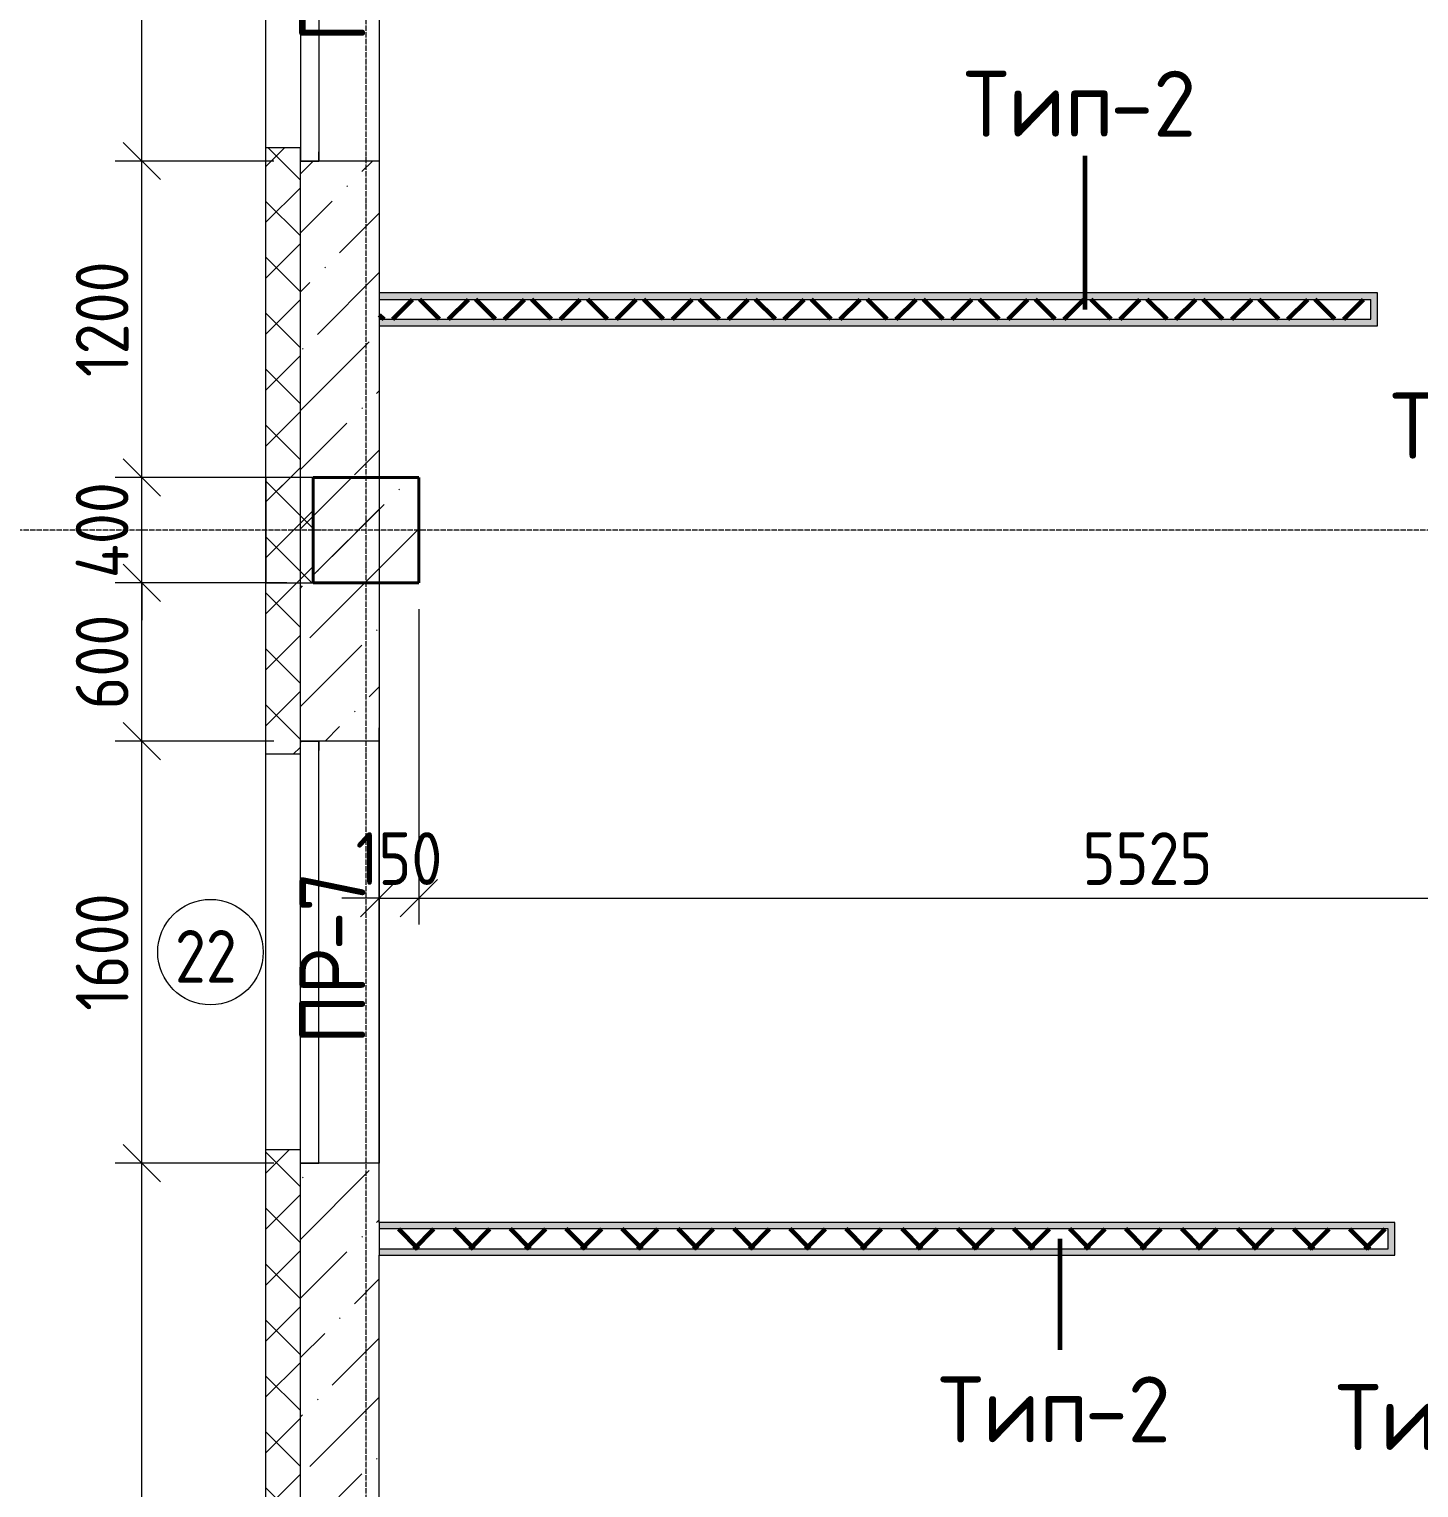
# Model space of a CAD drawing. Header units: millimetres. Extents: x -60946 to 138510, y -262288 to 24501.
# Drawn here: x -20868 to -15599, y -155225 to -149693 of the extents above; entities that cross this region are included whole.
import ezdxf

# ---------------------------------------------------------------- set-up
doc = ezdxf.new("R2010")
doc.units = ezdxf.units.MM
doc.linetypes.add('ADSK_Линия сетки', pattern=[25, 20, -2.5, 0, -2.5])
for name, color, linetype, lineweight in [('2)Тип-2', 3, 'Continuous', 60), ('2)Тип-5', 1, 'Continuous', 60), ('_ Окна', 7, 'Continuous', 18), ('Марки', 7, 'Continuous', 20), ('Марки окон', 7, 'Continuous', 20), ('Несущие колонны', 7, 'Continuous', 18), ('Окна', 7, 'Continuous', 9), ('Оси', 7, 'Continuous', 9), ('Размеры', 7, 'Continuous', 9), ('Стены внутренние', 7, 'Continuous', 18), ('Стены наружные', 7, 'Continuous', 18), ('Стены штриховка', 7, 'Continuous', 9)]:
    doc.layers.add(name, color=color, linetype=linetype, lineweight=lineweight)
doc.styles.add('GOST Common_2', font='', dxfattribs={"width": 0.9, "height": 250})
doc.styles.add('GOST Common_3', font='', dxfattribs={"width": 0.9, "height": 200})
doc.styles.add('GOST Common_4', font='', dxfattribs={"height": 250})
doc.styles.get('GOST Common_2').set_extended_font_data('GOST Common')
doc.styles.get('GOST Common_3').set_extended_font_data('GOST Common')
doc.styles.get('GOST Common_4').set_extended_font_data('GOST Common')
doc.dimstyles.new('ADSK_Основной_2_0_1', dxfattribs={"dimscale": 304.8, "dimtxt": 201.142999, "dimasz": 0.463911, "dimexe": 0.328084, "dimexo": 0.328084, "dimgap": 0.164042, "dimtad": 1, "dimdec": 3, "dimrnd": 0.001, "dimdsep": 46, "dimtxsty": 'GOST Common_3', "dimblk1": 'OBLIQUE', "dimblk2": 'OBLIQUE', "dimsah": 1, "dimcen": 0.09, "dimdle": 0.328084, "dimazin": 2, "dimtfac": 1, "dimtdec": 4, "dimtix": 1, "dimtmove": 1, "dimatfit": 3, "dimfxl": 1, "dimtvp": 1, "dimtolj": 1, "dimtzin": 0, "dimlwd": 20, "dimlwe": 20, "dimarcsym": 2})
doc.dimstyles.new('ADSK_Основной_2_0_2', dxfattribs={"dimscale": 304.8, "dimtxt": 201.142999, "dimasz": 0.463911, "dimexe": 0.328084, "dimexo": 0.328084, "dimgap": 0.164042, "dimtad": 1, "dimdec": 3, "dimrnd": 0.001, "dimdsep": 46, "dimtxsty": 'GOST Common_3', "dimblk1": 'OBLIQUE', "dimblk2": 'OBLIQUE', "dimsah": 1, "dimcen": 0.09, "dimdle": 0.328084, "dimazin": 2, "dimtfac": 1, "dimtdec": 4, "dimtix": 1, "dimtmove": 0, "dimatfit": 3, "dimfxl": 1, "dimtvp": 1, "dimtolj": 1, "dimtzin": 0, "dimlwd": 20, "dimlwe": 20, "dimarcsym": 2})
pattern_1 = [(45, (9.36, -150597.75), (-106.066, 106.066), []), (135, (9.36, -150597.75), (-106.066, -106.066), [])]

# ---------------------------------------------------------------- blocks, each defined once
blk = doc.blocks.new('ADSK_КолоннаЖБ_Прямоугольная - 400x400 мм-1807142-Кладочный план 3-го этажа')
at = {"layer": 'Несущие колонны', "lineweight": 40}
for p, q in [((-200, 200), (200, 200)), ((-200, -200), (-200, 200)), ((200, 200), (200, -200)), ((200, -200), (-200, -200))]:
    blk.add_line(p, q, dxfattribs=at)
blk = doc.blocks.new('ОКНО L03 _2СТ_RS - ОК-5_1600х2000h-3556615-Кладочный план 3-го этажа')
at = {"layer": '_ Окна'}
for p, q in [((-838.1, 149), (761.9, 149)), ((-838.1, 149), (-838.1, 79)), ((-838.1, 149), (-833.1, 149)), ((-818.1, 149), (-38.1, 149)), ((-38.1, 149), (741.9, 149)), ((761.9, 149), (756.9, 149)), ((761.9, 149), (761.9, 79)), ((-838.1, 79), (761.9, 79)), ((-838.1, 79), (-803.1, 79)), ((-818.1, 79), (-38.1, 79)), ((-38.1, 79), (741.9, 79)), ((761.9, 79), (726.9, 79))]:
    blk.add_line(p, q, dxfattribs=at)
at = {"layer": 'Окна'}
blk.add_line((-888.1, -150), (811.9, -150), dxfattribs=at)
blk = doc.blocks.new('ОКНО L03 _2СТ_RS - ОК-5_1600х2000h-3556607-Кладочный план 3-го этажа')
at = {"layer": '_ Окна'}
for p, q in [((-838.1, -79), (761.9, -79)), ((-838.1, -149), (-838.1, -79)), ((-838.1, -79), (-803.1, -79)), ((-818.1, -79), (-38.1, -79)), ((-38.1, -79), (741.9, -79)), ((761.9, -79), (726.9, -79)), ((761.9, -149), (761.9, -79)), ((-838.1, -149), (761.9, -149)), ((-838.1, -149), (-833.1, -149)), ((-818.1, -149), (-38.1, -149)), ((-38.1, -149), (741.9, -149)), ((761.9, -149), (756.9, -149))]:
    blk.add_line(p, q, dxfattribs=at)
at = {"layer": 'Окна'}
blk.add_line((-888.1, 150), (811.9, 150), dxfattribs=at)
blk = doc.blocks.new('_Oblique')
at = {"color": 0, "linetype": 'ByBlock', "lineweight": -2}
blk.add_line((-0.5, -0.5), (0.5, 0.5), dxfattribs=at)
blk = doc.blocks.new('*D5126')
at = {"layer": 'Defpoints', "color": 0, "transparency": 16777216}
for p in [(-20441.2, -153992.8), (-19839.6, -153992.8), (-19790.6, -157392.8)]:
    blk.add_point(p, dxfattribs=at)
at = {"layer": 'Размеры', "color": 0, "lineweight": 20, "transparency": 16777216}
for p, q in [((-20441.2, -157492.8), (-20441.2, -153892.8)), ((-19939.6, -153992.8), (-20541.2, -153992.8)), ((-19890.6, -157392.8), (-20541.2, -157392.8))]:
    blk.add_line(p, q, dxfattribs=at)
at = {"layer": 'Размеры', "color": 0, "lineweight": 20, "transparency": 16777216, "xscale": 141.4, "yscale": 141.4, "zscale": 141.4}
for p, rotation in [((-20441.2, -153992.8), 90), ((-20441.2, -157392.8), 270)]:
    blk.add_blockref('_Oblique', p, dxfattribs=dict(at, rotation=rotation))
at = {"layer": 'Размеры', "color": 0, "lineweight": 9, "transparency": 16777216, "insert": (-20591.2, -155692.8), "char_height": 200, "width": 625.93, "attachment_point": 5, "rotation": 90, "style": 'GOST Common_3'}
blk.add_mtext('\\A1;3400', dxfattribs=at)
blk = doc.blocks.new('*D5127')
at = {"layer": 'Defpoints', "color": 0, "transparency": 16777216}
for p in [(-20441.2, -152392.8), (-19839.6, -152392.8), (-19839.6, -153992.8)]:
    blk.add_point(p, dxfattribs=at)
at = {"layer": 'Размеры', "color": 0, "lineweight": 20, "transparency": 16777216}
for p, q in [((-20441.2, -154092.8), (-20441.2, -152292.8)), ((-19939.6, -152392.8), (-20541.2, -152392.8)), ((-19939.6, -153992.8), (-20541.2, -153992.8))]:
    blk.add_line(p, q, dxfattribs=at)
at = {"layer": 'Размеры', "color": 0, "lineweight": 20, "transparency": 16777216, "xscale": 141.4, "yscale": 141.4, "zscale": 141.4}
for p, rotation in [((-20441.2, -152392.8), 90), ((-20441.2, -153992.8), 270)]:
    blk.add_blockref('_Oblique', p, dxfattribs=dict(at, rotation=rotation))
at = {"layer": 'Размеры', "color": 0, "lineweight": 9, "transparency": 16777216, "insert": (-20591.2, -153192.8), "char_height": 200, "width": 560.473, "attachment_point": 5, "rotation": 90, "style": 'GOST Common_3'}
blk.add_mtext('\\A1;1600', dxfattribs=at)
blk = doc.blocks.new('*D5128')
at = {"layer": 'Defpoints', "color": 0, "transparency": 16777216}
for p in [(-20441.2, -151792.8), (-19790.6, -151792.8), (-19839.6, -152392.8)]:
    blk.add_point(p, dxfattribs=at)
at = {"layer": 'Размеры', "color": 0, "lineweight": 20, "transparency": 16777216}
for p, q in [((-20441.2, -152492.8), (-20441.2, -151692.8)), ((-19890.6, -151792.8), (-20541.2, -151792.8)), ((-19939.6, -152392.8), (-20541.2, -152392.8))]:
    blk.add_line(p, q, dxfattribs=at)
at = {"layer": 'Размеры', "color": 0, "lineweight": 20, "transparency": 16777216, "xscale": 141.4, "yscale": 141.4, "zscale": 141.4}
for p, rotation in [((-20441.2, -151792.8), 90), ((-20441.2, -152392.8), 270)]:
    blk.add_blockref('_Oblique', p, dxfattribs=dict(at, rotation=rotation))
at = {"layer": 'Размеры', "color": 0, "lineweight": 9, "transparency": 16777216, "insert": (-20591.2, -152092.8), "char_height": 200, "width": 454.106, "attachment_point": 5, "rotation": 90, "style": 'GOST Common_3'}
blk.add_mtext('\\A1;600', dxfattribs=at)
blk = doc.blocks.new('*D5129')
at = {"layer": 'Defpoints', "color": 0, "transparency": 16777216}
for p in [(-20441.2, -151392.8), (-19790.6, -151392.8), (-19790.6, -151792.8)]:
    blk.add_point(p, dxfattribs=at)
at = {"layer": 'Размеры', "color": 0, "lineweight": 20, "transparency": 16777216}
for p, q in [((-20441.2, -151392.8), (-20441.2, -151251.4)), ((-19890.6, -151392.8), (-20541.2, -151392.8)), ((-20441.2, -151792.8), (-20441.2, -151392.8)), ((-19890.6, -151792.8), (-20541.2, -151792.8)), ((-20441.2, -151792.8), (-20441.2, -151934.2))]:
    blk.add_line(p, q, dxfattribs=at)
at = {"layer": 'Размеры', "color": 0, "lineweight": 20, "transparency": 16777216, "xscale": 141.4, "yscale": 141.4, "zscale": 141.4}
for p, rotation in [((-20441.2, -151392.8), 270), ((-20441.2, -151792.8), 90)]:
    blk.add_blockref('_Oblique', p, dxfattribs=dict(at, rotation=rotation))
at = {"layer": 'Размеры', "color": 0, "lineweight": 9, "transparency": 16777216, "insert": (-20591.2, -151592.8), "char_height": 200, "width": 474.561, "attachment_point": 5, "rotation": 90, "style": 'GOST Common_3'}
blk.add_mtext('\\A1;400', dxfattribs=at)
blk = doc.blocks.new('*D5130')
at = {"layer": 'Defpoints', "color": 0, "transparency": 16777216}
for p in [(-20441.2, -150192.8), (-19839.6, -150192.8), (-19790.6, -151392.8)]:
    blk.add_point(p, dxfattribs=at)
at = {"layer": 'Размеры', "color": 0, "lineweight": 20, "transparency": 16777216}
for p, q in [((-20441.2, -151492.8), (-20441.2, -150092.8)), ((-19939.6, -150192.8), (-20541.2, -150192.8)), ((-19890.6, -151392.8), (-20541.2, -151392.8))]:
    blk.add_line(p, q, dxfattribs=at)
at = {"layer": 'Размеры', "color": 0, "lineweight": 20, "transparency": 16777216, "xscale": 141.4, "yscale": 141.4, "zscale": 141.4}
for p, rotation in [((-20441.2, -150192.8), 90), ((-20441.2, -151392.8), 270)]:
    blk.add_blockref('_Oblique', p, dxfattribs=dict(at, rotation=rotation))
at = {"layer": 'Размеры', "color": 0, "lineweight": 9, "transparency": 16777216, "insert": (-20591.2, -150792.8), "char_height": 200, "width": 560.473, "attachment_point": 5, "rotation": 90, "style": 'GOST Common_3'}
blk.add_mtext('\\A1;1200', dxfattribs=at)
blk = doc.blocks.new('*D5131')
at = {"layer": 'Defpoints', "color": 0, "transparency": 16777216}
for p in [(-20441.2, -148592.8), (-19839.6, -148592.8), (-19839.6, -150192.8)]:
    blk.add_point(p, dxfattribs=at)
at = {"layer": 'Размеры', "color": 0, "lineweight": 20, "transparency": 16777216}
for p, q in [((-20441.2, -150292.8), (-20441.2, -148492.8)), ((-19939.6, -148592.8), (-20541.2, -148592.8)), ((-19939.6, -150192.8), (-20541.2, -150192.8))]:
    blk.add_line(p, q, dxfattribs=at)
at = {"layer": 'Размеры', "color": 0, "lineweight": 20, "transparency": 16777216, "xscale": 141.4, "yscale": 141.4, "zscale": 141.4}
for p, rotation in [((-20441.2, -148592.8), 90), ((-20441.2, -150192.8), 270)]:
    blk.add_blockref('_Oblique', p, dxfattribs=dict(at, rotation=rotation))
at = {"layer": 'Размеры', "color": 0, "lineweight": 9, "transparency": 16777216, "insert": (-20591.2, -149392.8), "char_height": 200, "width": 560.473, "attachment_point": 5, "rotation": 90, "style": 'GOST Common_3'}
blk.add_mtext('\\A1;1600', dxfattribs=at)
blk = doc.blocks.new('*D5622')
at = {"layer": 'Defpoints', "color": 0, "transparency": 16777216}
for p in [(-19390.6, -151792.8), (-19540.6, -152888.3), (-19390.6, -152988.2)]:
    blk.add_point(p, dxfattribs=at)
at = {"layer": 'Размеры', "color": 0, "lineweight": 20, "transparency": 16777216}
for p, q in [((-19390.6, -151892.8), (-19390.6, -153088.2)), ((-19540.6, -152988.2), (-19682, -152988.2)), ((-19540.6, -152988.2), (-19390.6, -152988.2)), ((-19540.6, -152988.3), (-19540.6, -153088.2)), ((-19390.6, -152988.2), (-19249.2, -152988.2))]:
    blk.add_line(p, q, dxfattribs=at)
at = {"layer": 'Размеры', "color": 0, "lineweight": 20, "transparency": 16777216, "xscale": 141.4, "yscale": 141.4, "zscale": 141.4}
blk.add_blockref('_Oblique', (-19540.6, -152988.2), dxfattribs=at)
at = {"layer": 'Размеры', "color": 0, "lineweight": 20, "transparency": 16777216, "xscale": 141.4, "yscale": 141.4, "zscale": 141.4, "rotation": 180}
blk.add_blockref('_Oblique', (-19390.6, -152988.2), dxfattribs=at)
at = {"layer": 'Размеры', "color": 0, "lineweight": 9, "transparency": 16777216, "insert": (-19465.6, -152838.2), "char_height": 200, "width": 409.104, "attachment_point": 5, "style": 'GOST Common_3'}
blk.add_mtext('\\A1;150', dxfattribs=at)
blk = doc.blocks.new('*D5623')
at = {"layer": 'Defpoints', "color": 0, "transparency": 16777216}
for p in [(-19390.6, -151792.8), (-13865.6, -152567.8), (-13865.6, -152988.2)]:
    blk.add_point(p, dxfattribs=at)
at = {"layer": 'Размеры', "color": 0, "lineweight": 20, "transparency": 16777216}
for p, q in [((-19390.6, -151892.8), (-19390.6, -153088.2)), ((-13865.6, -152667.8), (-13865.6, -153088.2)), ((-19490.6, -152988.2), (-13765.6, -152988.2))]:
    blk.add_line(p, q, dxfattribs=at)
at = {"layer": 'Размеры', "color": 0, "lineweight": 20, "transparency": 16777216, "xscale": 141.4, "yscale": 141.4, "zscale": 141.4, "rotation": 180}
blk.add_blockref('_Oblique', (-19390.6, -152988.2), dxfattribs=at)
at = {"layer": 'Размеры', "color": 0, "lineweight": 20, "transparency": 16777216, "xscale": 141.4, "yscale": 141.4, "zscale": 141.4}
blk.add_blockref('_Oblique', (-13865.6, -152988.2), dxfattribs=at)
at = {"layer": 'Размеры', "color": 0, "lineweight": 9, "transparency": 16777216, "insert": (-16628.1, -152838.2), "char_height": 200, "width": 605.475, "attachment_point": 5, "style": 'GOST Common_3'}
blk.add_mtext('\\A1;5525', dxfattribs=at)
blk = doc.blocks.new('М_окна1 - Маркировка типоразмера-1510237-Кладочный план 3-го этажа')
at = {"layer": 'Марки окон'}
blk.add_circle((0, 0), 2, dxfattribs=at)

msp = doc.modelspace()

# ---------------------------------------------------------------- hatches: boundary and pattern name
at = {"layer": '2)Тип-2'}
h = msp.add_hatch(color=256, dxfattribs=at)
h.paths.add_polyline_path([(-13840.6385, -150817.7816), (-13840.6385, -150792.7816), (-14730.6385, -150792.7816), (-14730.6385, -150692.7816), (-14755.6385, -150692.7816), (-14755.6385, -150817.7816), (-13865.6385, -150817.7816)])
h.paths.add_polyline_path([(-17998.5714, -150817.7816), (-15755.6385, -150817.7816), (-15755.6385, -150692.7816), (-15780.6385, -150692.7816), (-15780.6385, -150792.7816), (-19540.6385, -150792.7816), (-19540.6385, -150817.7816)])
h = msp.add_hatch(color=256, dxfattribs=at)
h.paths.add_polyline_path([(-19540.6385, -150717.7816), (-15780.6385, -150717.7816), (-15780.6385, -150692.7816), (-19540.6385, -150692.7816)])
h.paths.add_polyline_path([(-13840.6385, -150717.7816), (-13840.6385, -150692.7816), (-14730.6385, -150692.7816), (-14730.6385, -150717.7816), (-13865.6385, -150717.7816)])
h = msp.add_hatch(dxfattribs=at)
h.set_pattern_fill('FP_4', color=256, style=0, pattern_type=2)
h.set_pattern_definition(pattern_1)
h.paths.add_polyline_path([(-13840.6385, -150792.7816), (-13840.6385, -150717.7816), (-14730.6385, -150717.7816), (-14730.6385, -150792.7816), (-13865.6385, -150792.7816)])
h.paths.add_polyline_path([(-15780.6385, -150792.7816), (-15780.6385, -150717.7816), (-19540.6385, -150717.7816), (-19540.6385, -150792.7816), (-17998.5714, -150792.7816)])
h = msp.add_hatch(color=256, dxfattribs=at)
h.paths.add_polyline_path([(-14665.6385, -154342.7816), (-14665.6385, -154242.7816), (-13840.6385, -154242.7816), (-13840.6385, -154217.7816), (-14690.6385, -154217.7816), (-14690.6385, -154342.7816)])
h.paths.add_polyline_path([(-15715.6385, -154342.7816), (-15690.6385, -154342.7816), (-15690.6385, -154217.7816), (-19540.6385, -154217.7816), (-19540.6385, -154242.7816), (-15715.6385, -154242.7816), (-15715.6385, -154317.7816)])
h = msp.add_hatch(dxfattribs=at)
h.set_pattern_fill('FP_4', color=256, style=0, pattern_type=2)
h.set_pattern_definition(pattern_1)
h.paths.add_polyline_path([(-14665.6385, -154317.7816), (-13840.6385, -154317.7816), (-13840.6385, -154242.7816), (-14665.6385, -154242.7816)])
h.paths.add_polyline_path([(-15715.6385, -154317.7816), (-15715.6385, -154242.7816), (-19540.6385, -154242.7816), (-19540.6385, -154317.7816), (-17998.5714, -154317.7816)])
h = msp.add_hatch(color=256, dxfattribs=at)
h.paths.add_polyline_path([(-15715.6385, -154342.7816), (-15715.6385, -154317.7816), (-19540.6385, -154317.7816), (-19540.6385, -154342.7816), (-17998.5714, -154342.7816)])
h.paths.add_polyline_path([(-13840.6385, -154342.7816), (-13840.6385, -154317.7816), (-14665.6385, -154317.7816), (-14665.6385, -154342.7816), (-13865.6385, -154342.7816)])
at = {"layer": 'Несущие колонны', "lineweight": 9}
h = msp.add_hatch(dxfattribs=at)
h.set_pattern_fill('FP_1', color=256, style=0, pattern_type=2)
h.set_pattern_definition([(45, (9.36, -150597.75), (-224.5064, 224.5064), []), (45, (233.87, -150597.75), (-224.5064, 224.5064), [396.875, -79.375, 3.353, -76.022])])
h.paths.add_polyline_path([(-19790.6385, -151792.7816), (-19390.6385, -151792.7816), (-19390.6385, -151392.7816), (-19790.6385, -151392.7816), (-19790.6385, -151775.6879)])
at = {"layer": 'Стены внутренние', "lineweight": 9}
h = msp.add_hatch(dxfattribs=at)
h.set_pattern_fill('FP_2', color=256, style=0, pattern_type=2)
h.set_pattern_definition([(45, (9.36, -150597.75), (84.1895, 308.696), [396.875, -79.375, 3.353, -76.022])])
h.paths.add_polyline_path([(-19790.6385, -157392.7816), (-19540.6385, -157392.7816), (-19540.6385, -153992.7816), (-19839.6385, -153992.7816), (-19840.6385, -157392.7816)])
h.paths.add_polyline_path([(-19840.6385, -152442.7816), (-19839.6385, -152442.7816), (-19839.6385, -152392.7816), (-19540.6385, -152392.7816), (-19540.6385, -150192.7816), (-19839.6385, -150192.7816), (-19840.6385, -151775.6879)])
h.paths.add_polyline_path([(-19839.6385, -148642.7816), (-19839.6385, -148592.7816), (-19540.6385, -148592.7816), (-19540.6385, -146392.7816), (-19839.6385, -146392.7816), (-19840.6385, -148642.7816)])
h.paths.add_polyline_path([(-19839.6385, -144842.7816), (-19839.6385, -144792.7816), (-19540.6385, -144792.7816), (-19540.6385, -143592.7816), (-19839.6385, -143592.7816), (-19840.6385, -144842.7816)])
h.paths.add_polyline_path([(-19840.6385, -142042.7816), (-19839.6385, -142042.7816), (-19839.6385, -141992.7816), (-19540.6385, -141992.7816), (-19540.6385, -139592.7816), (-19840.6385, -139592.7816), (-19840.6385, -140879.5231)])
at = {"layer": 'Стены наружные', "lineweight": 9}
h = msp.add_hatch(dxfattribs=at)
h.set_pattern_fill('FP_4', color=256, style=0, pattern_type=2)
h.set_pattern_definition(pattern_1)
h.paths.add_polyline_path([(-19840.6385, -157792.7816), (-19840.6385, -153942.7816), (-19970.6385, -153942.7816), (-19970.6385, -157792.7816)])
h.paths.add_polyline_path([(-19970.6385, -152442.7816), (-19840.6385, -152442.7816), (-19840.6385, -150142.7816), (-19970.6385, -150142.7816), (-19970.6385, -151775.6879)])
h.paths.add_polyline_path([(-19970.6385, -148642.7816), (-19840.6385, -148642.7816), (-19840.6385, -146342.7816), (-19970.6385, -146342.7816)])
h.paths.add_polyline_path([(-19970.6385, -144842.7816), (-19840.6385, -144842.7816), (-19840.6385, -143542.7816), (-19970.6385, -143542.7816), (-19970.6385, -143603.5643)])
h.paths.add_polyline_path([(-19970.6385, -142042.7816), (-19840.6385, -142042.7816), (-19840.6385, -139772.7816), (-19970.6385, -139772.7816), (-19970.6385, -140879.5231)])
h = msp.add_hatch(dxfattribs=at)
h.set_pattern_fill('FP_4', color=256, style=0, pattern_type=2)
h.set_pattern_definition(pattern_1)
h.paths.add_polyline_path([(-19970.6385, -151792.7816), (-19790.6385, -151792.7816), (-19790.6385, -151392.7816), (-19970.6385, -151392.7816), (-19970.6385, -151775.6879)])

# ---------------------------------------------------------------- linework, layer by layer
at = {"layer": '2)Тип-2'}
for p, q in [((-16864.1239, -150755.2816), (-16864.1239, -150172.9821)), ((-16960.734, -154280.2816), (-16960.734, -154701.4971))]:
    msp.add_line(p, q, dxfattribs=at)
at = {"layer": 'Несущие колонны', "lineweight": 9}
for p, q in [((-19390.6385, -151392.7816), (-19790.6385, -151392.7816)), ((-19790.6385, -151392.7816), (-19790.6385, -151792.7816)), ((-19390.6385, -151792.7816), (-19390.6385, -151392.7816)), ((-19790.6385, -151792.7816), (-19390.6385, -151792.7816))]:
    msp.add_line(p, q, dxfattribs=at)
at = {"layer": 'Оси', "linetype": 'ADSK_Линия сетки', "lineweight": 5}
for p, q in [((-19590.6385, -161571.6329), (-19590.6385, -126096.8365)), ((62587.9153, -151592.7816), (-25230.7352, -151592.7816))]:
    msp.add_line(p, q, dxfattribs=at)
at = {"layer": 'Стены внутренние', "lineweight": 5}
for p, q in [((-19540.6385, -148592.7816), (-19540.6385, -150192.7816)), ((-19840.6385, -150142.7816), (-19839.6385, -150142.7816)), ((-19839.6385, -150192.7816), (-19839.6385, -150142.7816)), ((-19540.6385, -150192.7816), (-19839.6385, -150192.7816)), ((-19540.6385, -150192.7816), (-19540.6385, -150692.7816)), ((-15755.6385, -150692.7816), (-19540.6385, -150692.7816)), ((-15755.6385, -150817.7816), (-15755.6385, -150692.7816)), ((-19540.6385, -150817.7816), (-19540.6385, -152392.7816)), ((-19540.6385, -150817.7816), (-15755.6385, -150817.7816)), ((-19839.6385, -152442.7816), (-19839.6385, -152392.7816)), ((-19540.6385, -152392.7816), (-19839.6385, -152392.7816)), ((-19540.6385, -152392.7816), (-19540.6385, -153992.7816)), ((-19840.6385, -152442.7816), (-19839.6385, -152442.7816)), ((-19840.6385, -153942.7816), (-19839.6385, -153942.7816)), ((-19839.6385, -153992.7816), (-19839.6385, -153942.7816)), ((-19540.6385, -153992.7816), (-19839.6385, -153992.7816)), ((-19540.6385, -154217.7816), (-19540.6385, -153992.7816)), ((-15690.6385, -154217.7816), (-19540.6385, -154217.7816)), ((-15690.6385, -154342.7816), (-15690.6385, -154217.7816)), ((-19540.6385, -157392.7816), (-19540.6385, -154342.7816)), ((-19540.6385, -154342.7816), (-15690.6385, -154342.7816))]:
    msp.add_line(p, q, dxfattribs=at)
at = {"layer": 'Стены наружные', "lineweight": 9}
for p, q in [((-19970.6385, -150142.7816), (-19970.6385, -148642.7816)), ((-19970.6385, -152442.7816), (-19970.6385, -150142.7816)), ((-19840.6385, -150142.7816), (-19970.6385, -150142.7816)), ((-19790.6385, -151392.7816), (-19970.6385, -151392.7816)), ((-19970.6385, -151392.7816), (-19970.6385, -151792.7816)), ((-19790.6385, -151792.7816), (-19790.6385, -151392.7816)), ((-19970.6385, -151792.7816), (-19790.6385, -151792.7816)), ((-19970.6385, -153942.7816), (-19970.6385, -152442.7816)), ((-19840.6385, -152442.7816), (-19970.6385, -152442.7816)), ((-19970.6385, -157792.7816), (-19970.6385, -153942.7816)), ((-19840.6385, -153942.7816), (-19970.6385, -153942.7816))]:
    msp.add_line(p, q, dxfattribs=at)
at = {"layer": 'Стены штриховка', "lineweight": 9}
for p, q in [((-19840.6385, -150142.7816), (-19840.6385, -152442.7816)), ((-19540.6385, -150692.7816), (-19540.6385, -150817.7816)), ((-19540.6385, -150717.7816), (-15780.6385, -150717.7816)), ((-15780.6385, -150792.7816), (-15780.6385, -150717.7816)), ((-19540.6385, -150792.7816), (-15780.6385, -150792.7816)), ((-19840.6385, -153942.7816), (-19840.6385, -157392.7816)), ((-19540.6385, -154217.7816), (-19540.6385, -154342.7816)), ((-15715.6385, -154242.7816), (-19540.6385, -154242.7816)), ((-15715.6385, -154317.7816), (-15715.6385, -154242.7816)), ((-19540.6385, -154317.7816), (-15715.6385, -154317.7816))]:
    msp.add_line(p, q, dxfattribs=at)

# ---------------------------------------------------------------- block references
at = {"layer": 'Марки окон', "lineweight": 5, "xscale": 99.99999999999993, "yscale": 99.99999999999993, "zscale": 99.99999999999993}
msp.add_blockref('М_окна1 - Маркировка типоразмера-1510237-Кладочный план 3-го этажа', (-20180.6385, -153192.7816), dxfattribs=at)
at = {"layer": 'Несущие колонны', "lineweight": 40, "rotation": 89.9999999999999}
msp.add_blockref('ADSK_КолоннаЖБ_Прямоугольная - 400x400 мм-1807142-Кладочный план 3-го этажа', (-19590.6385, -151592.7816), dxfattribs=at)
at = {"layer": 'Окна', "rotation": 269.9999999999997}
msp.add_blockref('ОКНО L03 _2СТ_RS - ОК-5_1600х2000h-3556607-Кладочный план 3-го этажа', (-19690.6385, -149430.8816), dxfattribs=at)
at = {"layer": 'Окна', "lineweight": 5, "rotation": 89.99999999999972}
msp.add_blockref('ОКНО L03 _2СТ_RS - ОК-5_1600х2000h-3556615-Кладочный план 3-го этажа', (-19690.6385, -153154.6816), dxfattribs=at)

# ---------------------------------------------------------------- texts
at = {"layer": '2)Тип-2', "color": 116, "lineweight": 9, "true_color": 0x008040, "char_height": 250, "attachment_point": 1, "style": 'GOST Common_4'}
for s, insert, width in [('Тип', (-17324.1239, -149850.555), 673.4175), ('-2', (-16768.4989, -149850.555), 432.91125), ('Тип', (-17420.734, -154802.07), 673.4175), ('-2', (-16865.109, -154802.07), 432.91125)]:
    msp.add_mtext(s, dxfattribs=dict(at, insert=insert, width=width))
at = {"layer": '2)Тип-5', "color": 116, "lineweight": 9, "true_color": 0x008040, "char_height": 250, "width": 673.4175, "attachment_point": 1, "style": 'GOST Common_4'}
for insert in [(-15706.7876, -151071.2873), (-15914.0016, -154831.3348)]:
    msp.add_mtext('Тип', dxfattribs=dict(at, insert=insert))
at = {"layer": 'Марки', "lineweight": 9, "char_height": 250, "attachment_point": 1, "rotation": 90, "style": 'GOST Common_2'}
for s, insert, width in [('ПР', (-19843.1196, -149742.7125), 432.91125), ('-7', (-19843.1196, -153185.525), 389.620125), ('ПР', (-19843.1196, -153542.7125), 432.91125)]:
    msp.add_mtext(s, dxfattribs=dict(at, insert=insert, width=width))
at = {"layer": 'Марки окон', "lineweight": 5, "insert": (-20315.1959, -153108.9963), "char_height": 200, "width": 317.46825, "attachment_point": 1, "style": 'GOST Common_3'}
msp.add_mtext('22', dxfattribs=at)

# ---------------------------------------------------------------- dimensions: what is measured, and where the dimension line sits
at = {"layer": 'Размеры', "lineweight": 9}
for base, p1, p2, override, picture, middle in [((-20441.2354, -148592.7816), (-19839.6385, -150192.7816), (-19839.6385, -148592.7816), {"dimpost": '<>', "dimfxl": 1600}, '*D5131', (-20591.2354, -149392.7816)), ((-20441.2354, -150192.7816), (-19790.6385, -151392.7816), (-19839.6385, -150192.7816), {"dimpost": '<>', "dimfxl": 1201}, '*D5130', (-20591.2354, -150792.7816)), ((-20441.2354, -151392.7816), (-19790.6385, -151792.7816), (-19790.6385, -151392.7816), {"dimpost": '<>', "dimfxl": 400}, '*D5129', (-20591.2354, -151592.7816)), ((-20441.2354, -151792.7816), (-19839.6385, -152392.7816), (-19790.6385, -151792.7816), {"dimpost": '<>', "dimfxl": 601.997508}, '*D5128', (-20591.2354, -152092.7816)), ((-20441.2354, -152392.7816), (-19839.6385, -153992.7816), (-19839.6385, -152392.7816), {"dimpost": '<>', "dimfxl": 1600}, '*D5127', (-20591.2354, -153192.7816)), ((-20441.2354, -153992.7816), (-19790.6385, -157392.7816), (-19839.6385, -153992.7816), {"dimpost": '<>', "dimfxl": 3400.35307}, '*D5126', (-20591.2354, -155692.7816))]:
    dim = msp.add_linear_dim(base=base, p1=p1, p2=p2, angle=90, dimstyle='ADSK_Основной_2_0_1', override=override, dxfattribs=at)
    dim.commit()
    dim.dimension.update_dxf_attribs({"geometry": picture, "text_midpoint": middle})
for base, p1, p2, override, picture, middle in [((-19390.6385, -152988.2411), (-19540.6385, -152888.2562), (-19390.6385, -151792.7816), {"dimpost": '<>', "dimfxl": 1105.696385}, '*D5622', (-19465.6385, -152838.2411)), ((-13865.6385, -152988.2411), (-19390.6385, -151792.7816), (-13865.6385, -152567.7816), {"dimpost": '<>', "dimfxl": 5579.090428}, '*D5623', (-16628.1385, -152838.2411))]:
    dim = msp.add_linear_dim(base=base, p1=p1, p2=p2, dimstyle='ADSK_Основной_2_0_2', override=override, dxfattribs=at)
    dim.commit()
    dim.dimension.update_dxf_attribs({"geometry": picture, "text_midpoint": middle})

doc.saveas('drawing.dxf')
